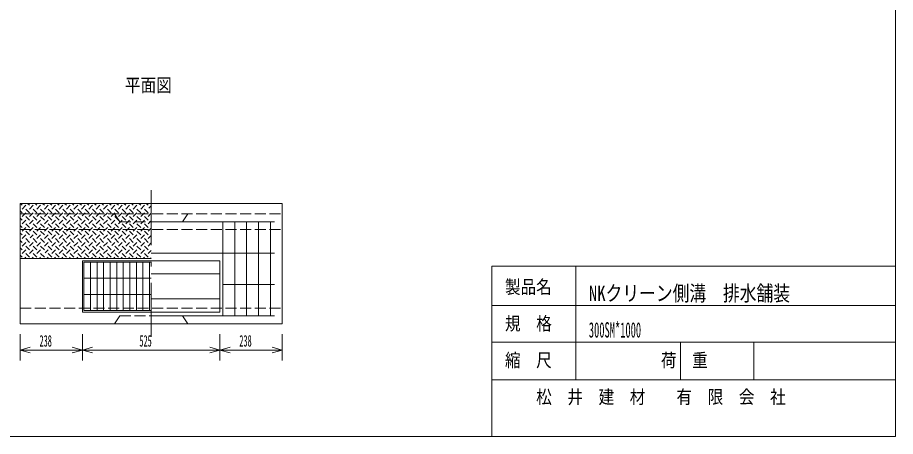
# Model space of a CAD drawing. Units: millimetres, scale not verified. Extents: x 274 to 5364, y 189 to 3829.
# Drawn here: x 2014 to 5364, y 189 to 1789 of the extents above; entities that cross this region are included whole.
import ezdxf
from ezdxf.enums import TextEntityAlignment as Align

# ---------------------------------------------------------------- set-up
doc = ezdxf.new("R2010")
doc.units = ezdxf.units.MM
doc.header["$LTSCALE"] = 7
doc.linetypes.add('USER1', pattern=[8, 6, -2])
doc.linetypes.add('USER2', pattern=[50.5, 30, -9, 2.5, -9])
doc.layers.add('1', color=7, linetype='Continuous', lineweight=18)
doc.layers.add('18', color=7, linetype='Continuous', lineweight=18)
doc.styles.add('ＭＳ ゴシック', font='')
doc.styles.get('ＭＳ ゴシック').set_extended_font_data('MS Gothic')

msp = doc.modelspace()

# ---------------------------------------------------------------- linework, layer by layer
at = {"layer": '1'}
for p, q in [((5363.5, 189), (5363.5, 3829)), ((2023.5, 1079), (2023.5, 619)), ((3023.5, 1079), (2023.5, 1079)), ((2023.5, 1079), (2030.845, 1071.655)), ((2059.129, 1071.655), (2051.784, 1079)), ((2080.069, 1079), (2087.413, 1071.655)), ((2108.353, 1079), (2115.697, 1071.655)), ((2136.637, 1079), (2143.982, 1071.655)), ((2172.266, 1071.655), (2164.921, 1079)), ((2193.206, 1079), (2200.55, 1071.655)), ((2221.49, 1079), (2228.834, 1071.655)), ((2249.774, 1079), (2257.119, 1071.655)), ((2278.058, 1079), (2285.403, 1071.655)), ((2306.343, 1079), (2313.687, 1071.655)), ((2334.627, 1079), (2341.972, 1071.655)), ((2362.911, 1079), (2370.256, 1071.655)), ((2398.54, 1071.655), (2391.196, 1079)), ((2419.48, 1079), (2426.824, 1071.655)), ((2447.764, 1079), (2455.109, 1071.655)), ((2476.048, 1079), (2483.393, 1071.655)), ((2504.333, 1079), (2511.677, 1071.655)), ((3023.5, 619), (3023.5, 1079)), ((2023.5, 1050.716), (2030.845, 1043.371)), ((2030.845, 1057.513), (2044.987, 1071.655)), ((2030.845, 1029.229), (2044.987, 1043.371)), ((2044.987, 1057.513), (2059.129, 1043.371)), ((2059.129, 1057.513), (2073.271, 1071.655)), ((2059.129, 1029.229), (2073.271, 1043.371)), ((2073.271, 1057.513), (2087.413, 1043.371)), ((2087.413, 1057.513), (2101.555, 1071.655)), ((2087.413, 1029.229), (2101.555, 1043.371)), ((2101.555, 1057.513), (2115.697, 1043.371)), ((2115.697, 1057.513), (2129.839, 1071.655)), ((2115.697, 1029.229), (2129.839, 1043.371)), ((2143.982, 1043.371), (2129.839, 1057.513)), ((2143.982, 1057.513), (2158.124, 1071.655)), ((2143.982, 1029.229), (2158.124, 1043.371)), ((2158.124, 1057.513), (2172.266, 1043.371)), ((2172.266, 1057.513), (2186.408, 1071.655)), ((2172.266, 1029.229), (2186.408, 1043.371)), ((2186.408, 1057.513), (2200.55, 1043.371)), ((2200.55, 1057.513), (2214.692, 1071.655)), ((2200.55, 1029.229), (2214.692, 1043.371)), ((2214.692, 1057.513), (2228.834, 1043.371)), ((2228.834, 1057.513), (2242.977, 1071.655)), ((2228.834, 1029.229), (2242.977, 1043.371)), ((2242.977, 1057.513), (2257.119, 1043.371)), ((2257.119, 1057.513), (2271.261, 1071.655)), ((2259.746, 1031.856), (2271.261, 1043.371)), ((2271.261, 1057.513), (2285.403, 1043.371)), ((2285.403, 1057.513), (2299.545, 1071.655)), ((2285.403, 1029.229), (2299.545, 1043.371)), ((2299.545, 1057.513), (2313.687, 1043.371)), ((2313.687, 1057.513), (2327.829, 1071.655)), ((2313.687, 1029.229), (2327.829, 1043.371)), ((2327.829, 1057.513), (2341.972, 1043.371)), ((2341.972, 1057.513), (2356.114, 1071.655)), ((2341.972, 1029.229), (2356.114, 1043.371)), ((2370.256, 1043.371), (2356.114, 1057.513)), ((2370.256, 1057.513), (2384.398, 1071.655)), ((2370.256, 1029.229), (2384.398, 1043.371)), ((2384.398, 1057.513), (2398.54, 1043.371)), ((2398.54, 1057.513), (2412.682, 1071.655)), ((2398.54, 1029.229), (2412.682, 1043.371)), ((2412.682, 1057.513), (2426.824, 1043.371)), ((2426.824, 1057.513), (2440.966, 1071.655)), ((2426.824, 1029.229), (2440.966, 1043.371)), ((2440.966, 1057.513), (2455.109, 1043.371)), ((2455.109, 1057.513), (2469.251, 1071.655)), ((2455.109, 1029.229), (2469.251, 1043.371)), ((2483.393, 1043.371), (2469.251, 1057.513)), ((2483.393, 1057.513), (2497.535, 1071.655)), ((2483.393, 1029.229), (2497.535, 1043.371)), ((2497.535, 1057.513), (2511.677, 1043.371)), ((2511.677, 1029.229), (2523.5, 1041.052)), ((2514.304, 1060.14), (2523.5, 1069.336)), ((2023.5, 1022.431), (2030.845, 1015.087)), ((2030.845, 1000.945), (2044.987, 1015.087)), ((2044.987, 1029.229), (2059.129, 1015.087)), ((2059.129, 1000.945), (2073.271, 1015.087)), ((2073.271, 1029.229), (2087.413, 1015.087)), ((2087.413, 1000.945), (2101.555, 1015.087)), ((2115.697, 1015.087), (2101.555, 1029.229)), ((2115.697, 1000.945), (2129.839, 1015.087)), ((2129.839, 1029.229), (2143.982, 1015.087)), ((2143.982, 1000.945), (2158.124, 1015.087)), ((2158.124, 1029.229), (2172.266, 1015.087)), ((2172.266, 1000.945), (2186.408, 1015.087)), ((2186.408, 1029.229), (2200.55, 1015.087)), ((2200.55, 1000.945), (2214.692, 1015.087)), ((2228.834, 1015.087), (2214.692, 1029.229)), ((2228.834, 1000.945), (2242.977, 1015.087)), ((2242.977, 1029.229), (2257.119, 1015.087)), ((2257.119, 1000.945), (2271.261, 1015.087)), ((2271.261, 1029.229), (2285.403, 1015.087)), ((2285.403, 1000.945), (2299.545, 1015.087)), ((2299.545, 1029.229), (2313.687, 1015.087)), ((2313.687, 1000.945), (2327.829, 1015.087)), ((2327.829, 1029.229), (2341.972, 1015.087)), ((2341.972, 1000.945), (2356.114, 1015.087)), ((2356.114, 1029.229), (2370.256, 1015.087)), ((2370.256, 1000.945), (2384.398, 1015.087)), ((2384.398, 1029.229), (2398.54, 1015.087)), ((2398.54, 1000.945), (2412.682, 1015.087)), ((2412.682, 1029.229), (2426.824, 1015.087)), ((2426.824, 1000.945), (2440.966, 1015.087)), ((2455.109, 1015.087), (2440.966, 1029.229)), ((2455.109, 1000.945), (2469.251, 1015.087)), ((2469.251, 1029.229), (2483.393, 1015.087)), ((2483.393, 1000.945), (2497.535, 1015.087)), ((2497.535, 1029.229), (2511.677, 1015.087)), ((2511.677, 1000.945), (2523.5, 1012.768)), ((2796.5, 1009), (2796.5, 649)), ((2842, 649), (2842, 1009)), ((2887.5, 1009), (2887.5, 649)), ((2933, 649), (2933, 1009)), ((2978.5, 1009), (2978.5, 649)), ((2023.5, 994.147), (2030.845, 986.803)), ((2030.845, 972.661), (2044.987, 986.803)), ((2044.987, 1000.945), (2059.129, 986.803)), ((2044.987, 972.661), (2059.129, 958.518)), ((2059.129, 972.661), (2073.271, 986.803)), ((2073.271, 1000.945), (2087.413, 986.803)), ((2073.271, 972.661), (2087.413, 958.518)), ((2087.413, 972.661), (2101.555, 986.803)), ((2101.555, 1000.945), (2115.697, 986.803)), ((2101.555, 972.661), (2115.697, 958.518)), ((2115.697, 972.661), (2129.839, 986.803)), ((2129.839, 1000.945), (2143.982, 986.803)), ((2129.839, 972.661), (2143.982, 958.518)), ((2143.982, 972.661), (2158.124, 986.803)), ((2158.124, 1000.945), (2172.266, 986.803)), ((2172.266, 958.518), (2158.124, 972.661)), ((2172.266, 972.661), (2186.408, 986.803)), ((2200.55, 986.803), (2186.408, 1000.945)), ((2186.408, 972.661), (2200.55, 958.518)), ((2200.55, 972.661), (2214.692, 986.803)), ((2214.692, 1000.945), (2228.834, 986.803)), ((2214.692, 972.661), (2228.834, 958.518)), ((2228.834, 972.661), (2242.977, 986.803)), ((2242.977, 1000.945), (2257.119, 986.803)), ((2242.977, 972.661), (2257.119, 958.518)), ((2257.119, 972.661), (2271.261, 986.803)), ((2271.261, 1000.945), (2285.403, 986.803)), ((2285.403, 958.518), (2271.261, 972.661)), ((2285.403, 972.661), (2299.545, 986.803)), ((2299.545, 1000.945), (2313.687, 986.803)), ((2299.545, 972.661), (2313.687, 958.518)), ((2316.314, 975.287), (2327.829, 986.803)), ((2327.829, 1000.945), (2341.972, 986.803)), ((2327.829, 972.661), (2341.972, 958.518)), ((2341.972, 972.661), (2356.114, 986.803)), ((2356.114, 1000.945), (2370.256, 986.803)), ((2356.114, 972.661), (2370.256, 958.518)), ((2370.256, 972.661), (2384.398, 986.803)), ((2384.398, 1000.945), (2398.54, 986.803)), ((2384.398, 972.661), (2398.54, 958.518)), ((2398.54, 972.661), (2412.682, 986.803)), ((2426.824, 986.803), (2412.682, 1000.945)), ((2412.682, 972.661), (2426.824, 958.518)), ((2426.824, 972.661), (2440.966, 986.803)), ((2440.966, 1000.945), (2455.109, 986.803)), ((2440.966, 972.661), (2455.109, 958.518)), ((2455.109, 972.661), (2469.251, 986.803)), ((2469.251, 1000.945), (2483.393, 986.803)), ((2469.251, 972.661), (2483.393, 958.518)), ((2483.393, 972.661), (2497.535, 986.803)), ((2497.535, 1000.945), (2511.677, 986.803)), ((2511.677, 958.518), (2497.535, 972.661)), ((2511.677, 972.661), (2523.5, 984.483)), ((2023.5, 965.863), (2030.845, 958.518)), ((2030.845, 944.376), (2044.987, 958.518)), ((2044.987, 944.376), (2059.129, 930.234)), ((2061.756, 947.003), (2073.271, 958.518)), ((2073.271, 944.376), (2087.413, 930.234)), ((2087.413, 944.376), (2101.555, 958.518)), ((2101.555, 944.376), (2115.697, 930.234)), ((2115.697, 944.376), (2129.839, 958.518)), ((2129.839, 944.376), (2143.982, 930.234)), ((2143.982, 944.376), (2158.124, 958.518)), ((2158.124, 944.376), (2172.266, 930.234)), ((2172.266, 944.376), (2186.408, 958.518)), ((2186.408, 944.376), (2200.55, 930.234)), ((2200.55, 944.376), (2214.692, 958.518)), ((2214.692, 944.376), (2228.834, 930.234)), ((2228.834, 944.376), (2242.977, 958.518)), ((2257.119, 930.234), (2242.977, 944.376)), ((2257.119, 944.376), (2271.261, 958.518)), ((2271.261, 944.376), (2285.403, 930.234)), ((2285.403, 944.376), (2299.545, 958.518)), ((2299.545, 944.376), (2313.687, 930.234)), ((2313.687, 944.376), (2327.829, 958.518)), ((2327.829, 944.376), (2341.972, 930.234)), ((2341.972, 944.376), (2356.114, 958.518)), ((2356.114, 944.376), (2370.256, 930.234)), ((2370.256, 944.376), (2384.398, 958.518)), ((2384.398, 944.376), (2398.54, 930.234)), ((2398.54, 944.376), (2412.682, 958.518)), ((2412.682, 944.376), (2426.824, 930.234)), ((2426.824, 944.376), (2440.966, 958.518)), ((2440.966, 944.376), (2455.109, 930.234)), ((2455.109, 944.376), (2469.251, 958.518)), ((2483.393, 930.234), (2469.251, 944.376)), ((2483.393, 944.376), (2497.535, 958.518)), ((2497.535, 944.376), (2511.677, 930.234)), ((2511.677, 944.376), (2523.5, 956.199)), ((2030.845, 930.234), (2023.5, 937.579)), ((2023.5, 909.294), (2030.845, 901.95)), ((2030.845, 916.092), (2044.987, 930.234)), ((2044.987, 916.092), (2059.129, 901.95)), ((2059.129, 916.092), (2073.271, 930.234)), ((2073.271, 916.092), (2087.413, 901.95)), ((2087.413, 916.092), (2101.555, 930.234)), ((2101.555, 916.092), (2115.697, 901.95)), ((2115.697, 916.092), (2129.839, 930.234)), ((2129.839, 916.092), (2143.982, 901.95)), ((2143.982, 916.092), (2158.124, 930.234)), ((2158.124, 916.092), (2172.266, 901.95)), ((2172.266, 916.092), (2186.408, 930.234)), ((2186.408, 916.092), (2200.55, 901.95)), ((2200.55, 916.092), (2214.692, 930.234)), ((2228.834, 901.95), (2214.692, 916.092)), ((2228.834, 916.092), (2242.977, 930.234)), ((2242.977, 916.092), (2257.119, 901.95)), ((2257.119, 916.092), (2271.261, 930.234)), ((2271.261, 916.092), (2285.403, 901.95)), ((2285.403, 916.092), (2299.545, 930.234)), ((2299.545, 916.092), (2313.687, 901.95)), ((2313.687, 916.092), (2327.829, 930.234)), ((2341.972, 901.95), (2327.829, 916.092)), ((2341.972, 916.092), (2356.114, 930.234)), ((2356.114, 916.092), (2370.256, 901.95)), ((2372.883, 918.719), (2384.398, 930.234)), ((2384.398, 916.092), (2398.54, 901.95)), ((2398.54, 916.092), (2412.682, 930.234)), ((2412.682, 916.092), (2426.824, 901.95)), ((2426.824, 916.092), (2440.966, 930.234)), ((2440.966, 916.092), (2455.109, 901.95)), ((2455.109, 916.092), (2469.251, 930.234)), ((2469.251, 916.092), (2483.393, 901.95)), ((2483.393, 916.092), (2497.535, 930.234)), ((2497.535, 916.092), (2511.677, 901.95)), ((2511.677, 916.092), (2523.5, 927.915)), ((2023.5, 881.01), (2030.845, 873.666)), ((2030.845, 887.808), (2044.987, 901.95)), ((2040.321, 869), (2044.987, 873.666)), ((2044.987, 887.808), (2059.129, 873.666)), ((2059.129, 887.808), (2073.271, 901.95)), ((2068.605, 869), (2073.271, 873.666)), ((2087.413, 873.666), (2073.271, 887.808)), ((2087.413, 887.808), (2101.555, 901.95)), ((2096.89, 869), (2101.555, 873.666)), ((2101.555, 887.808), (2115.697, 873.666)), ((2118.324, 890.434), (2129.839, 901.95)), ((2125.174, 869), (2129.839, 873.666)), ((2129.839, 887.808), (2143.982, 873.666)), ((2143.982, 887.808), (2158.124, 901.95)), ((2153.458, 869), (2158.124, 873.666)), ((2158.124, 887.808), (2172.266, 873.666)), ((2172.266, 887.808), (2186.408, 901.95)), ((2181.742, 869), (2186.408, 873.666)), ((2186.408, 887.808), (2200.55, 873.666)), ((2200.55, 887.808), (2214.692, 901.95)), ((2210.027, 869), (2214.692, 873.666)), ((2214.692, 887.808), (2228.834, 873.666)), ((2228.834, 887.808), (2242.977, 901.95)), ((2238.311, 869), (2242.977, 873.666)), ((2242.977, 887.808), (2257.119, 873.666)), ((2257.119, 887.808), (2271.261, 901.95)), ((2266.595, 869), (2271.261, 873.666)), ((2271.261, 887.808), (2285.403, 873.666)), ((2285.403, 887.808), (2299.545, 901.95)), ((2294.88, 869), (2299.545, 873.666)), ((2313.687, 873.666), (2299.545, 887.808)), ((2313.687, 887.808), (2327.829, 901.95)), ((2323.164, 869), (2327.829, 873.666)), ((2327.829, 887.808), (2341.972, 873.666)), ((2341.972, 887.808), (2356.114, 901.95)), ((2351.448, 869), (2356.114, 873.666)), ((2356.114, 887.808), (2370.256, 873.666)), ((2370.256, 887.808), (2384.398, 901.95)), ((2379.732, 869), (2384.398, 873.666)), ((2384.398, 887.808), (2398.54, 873.666)), ((2398.54, 887.808), (2412.682, 901.95)), ((2408.017, 869), (2412.682, 873.666)), ((2412.682, 887.808), (2426.824, 873.666)), ((2426.824, 887.808), (2440.966, 901.95)), ((2436.301, 869), (2440.966, 873.666)), ((2440.966, 887.808), (2455.109, 873.666)), ((2455.109, 887.808), (2469.251, 901.95)), ((2464.585, 869), (2469.251, 873.666)), ((2469.251, 887.808), (2483.393, 873.666)), ((2483.393, 887.808), (2497.535, 901.95)), ((2492.869, 869), (2497.535, 873.666)), ((2497.535, 887.808), (2511.677, 873.666)), ((2511.677, 887.808), (2523.5, 899.631)), ((2521.154, 869), (2523.5, 871.346)), ((2523.5, 889), (2993.5, 889)), ((2023.5, 869), (2523.5, 869)), ((2523.5, 860), (2261, 860)), ((2261, 860), (2261, 664)), ((2523.5, 854), (2267, 854)), ((2267, 854), (2267, 670)), ((2292, 854), (2292, 670)), ((2317, 670), (2317, 854)), ((2342, 670), (2342, 854)), ((2367, 854), (2367, 670)), ((2392, 670), (2392, 854)), ((2417, 670), (2417, 854)), ((2442, 670), (2442, 854)), ((2467, 670), (2467, 854)), ((2492, 670), (2492, 854)), ((2517, 670), (2517, 854)), ((2523.5, 860), (2786, 860)), ((2786, 860), (2786, 664)), ((3823.5, 839), (3823.5, 189)), ((3823.5, 839), (5363.5, 839)), ((4143.5, 839), (4143.5, 404.612)), ((2786, 810), (2523.5, 810)), ((2267, 793), (2523.5, 793)), ((2993.5, 769), (2796.5, 769)), ((2523.5, 731), (2267, 731)), ((2523.5, 714), (2786, 714)), ((2267, 670), (2523.5, 670)), ((3823.5, 689), (5363.5, 689)), ((2261, 664), (2523.5, 664)), ((2786, 664), (2523.5, 664)), ((2023.5, 619), (3023.5, 619)), ((2023.5, 479), (2023.5, 579)), ((2261, 479), (2261, 579)), ((2261, 479), (2261, 579)), ((2786, 479), (2786, 579)), ((2786, 479), (2786, 579)), ((3023.5, 479), (3023.5, 579)), ((3823.5, 549), (5363.5, 549)), ((4543.5, 549), (4543.5, 404.612)), ((4823.5, 549), (4823.5, 404.612)), ((2023.5, 519), (2062.137, 529.353)), ((2023.5, 519), (2261, 519)), ((2023.5, 519), (2062.137, 508.647)), ((2261, 519), (2222.363, 529.353)), ((2261, 519), (2222.363, 508.647)), ((2261, 519), (2299.637, 529.353)), ((2261, 519), (2786, 519)), ((2261, 519), (2299.637, 508.647)), ((2786, 519), (2747.363, 529.353)), ((2786, 519), (2747.363, 508.647)), ((2786, 519), (2824.637, 529.353)), ((2786, 519), (3023.5, 519)), ((2786, 519), (2824.637, 508.647)), ((3023.5, 519), (2984.863, 529.353)), ((3023.5, 519), (2984.863, 508.647)), ((3823.5, 404.612), (5363.5, 404.612)), ((273.5, 189), (5363.5, 189))]:
    msp.add_line(p, q, dxfattribs=at)
at = {"layer": '1', "linetype": 'USER2'}
msp.add_line((2523.5, 1129), (2523.5, 569), dxfattribs=at)
at = {"layer": '1', "linetype": 'USER1'}
for p, q in [((2023.5, 1039), (3023.5, 1039)), ((2383.5, 1039), (2403.5, 1009)), ((2643.5, 1009), (2663.5, 1039)), ((2403.5, 1009), (2643.5, 1009)), ((2023.5, 979), (3023.5, 979)), ((2023.5, 679), (3023.5, 679)), ((2383.5, 619), (2403.5, 649)), ((2403.5, 649), (2643.5, 649)), ((2643.5, 649), (2663.5, 619))]:
    msp.add_line(p, q, dxfattribs=at)
at = {"layer": '18'}
for p, q in [((2993.5, 1009), (2523.5, 1009)), ((2993.5, 649), (2523.5, 649))]:
    msp.add_line(p, q, dxfattribs=at)

# ---------------------------------------------------------------- texts
at = {"layer": '1', "style": 'ＭＳ ゴシック'}
for s, height, width, p in [('平面図', 51.32, 0.85, (2423.5, 1489)), ('製品名', 51.32, 0.85, (3873.5, 719)), ('NKクリーン側溝\u3000排水舗装', 58.65, 0.8, (4193.5, 689)), ('規\u3000格', 51.32, 0.85, (3873.5, 579)), ('300SM*1000', 58.65, 0.5, (4193.5, 549)), ('238', 43.99, 0.5, (2097.25, 519)), ('525', 43.99, 0.5, (2478.5, 519)), ('238', 43.99, 0.5, (2859.75, 519)), ('縮\u3000尺\u3000\u3000\u3000\u3000\u3000\u3000\u3000荷\u3000重', 51.32, 0.85, (3873.5, 439)), ('\u3000\u3000松\u3000井\u3000建\u3000材\u3000\u3000有\u3000限\u3000会\u3000社', 51.32, 0.85, (3873.5, 299))]:
    msp.add_text(s, height=height, dxfattribs=dict(at, width=width)).set_placement(p, align=Align.BOTTOM_LEFT)

doc.saveas('drawing.dxf')
